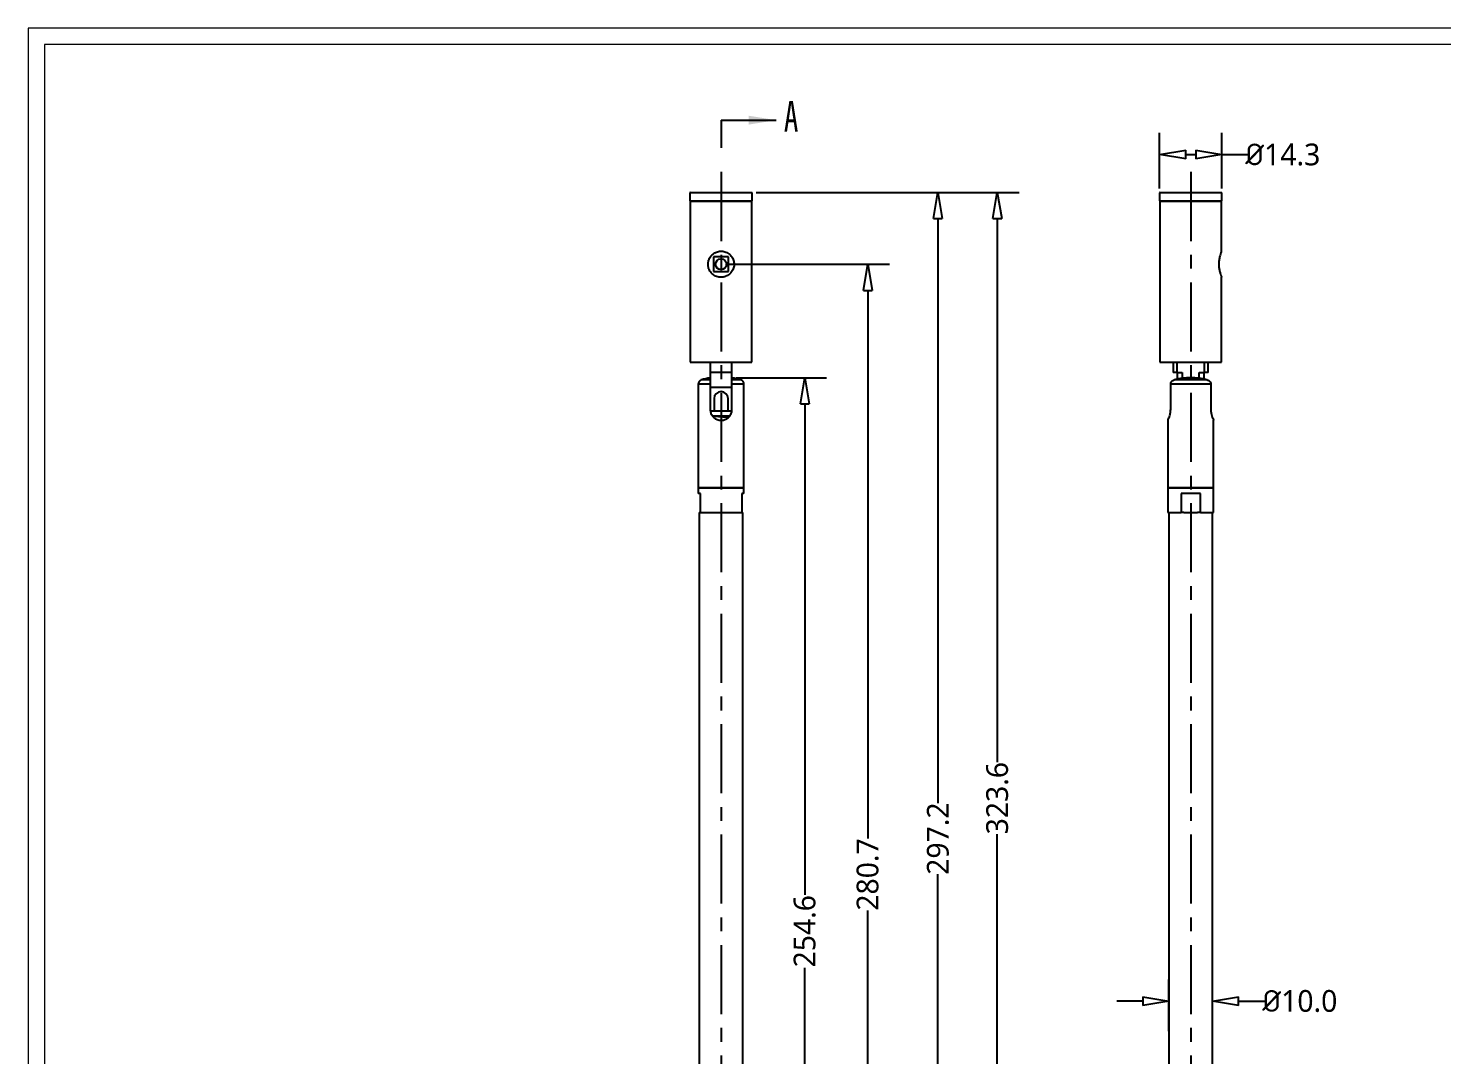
# Model space of a CAD drawing. Header units: millimetres. Extents: x 1036 to 1701, y -23 to 446.
# Drawn here: x 1036.3 to 1361.4, y 209.3 to 445.7 of the extents above; entities that cross this region are included whole.
import ezdxf

# ---------------------------------------------------------------- set-up
doc = ezdxf.new("R2010")
doc.units = ezdxf.units.MM
doc.linetypes.add('CENTER', pattern=[50.8, 31.75, -6.35, 6.35, -6.35])
doc.layers.get('0').update_dxf_attribs({"color": 8, "lineweight": 30})
doc.layers.get('Defpoints').update_dxf_attribs({"color": 6, "lineweight": 9})
for name, color, linetype, lineweight in [('CenterLine', 1, 'CENTER', 9), ('Dimension', 136, 'Continuous', 9), ('SolidLine', 7, 'Continuous', 30)]:
    doc.layers.add(name, color=color, linetype=linetype, lineweight=lineweight)
doc.styles.add('SLDTEXTSTYLE5', font='TXT', dxfattribs={"width": 0.7})
doc.styles.get("Standard").update_dxf_attribs({"font": ''})
doc.styles.get('Standard').set_extended_font_data('Microsoft YaHei Light')
doc.dimstyles.new('DENGTECx1.5', dxfattribs={"dimtxt": 5, "dimasz": 6, "dimexe": 5, "dimexo": 1, "dimgap": 0.5, "dimtad": 0, "dimdec": 1, "dimzin": 0, "dimdsep": 46, "dimtxsty": 'Standard', "dimblk": 'CLOSEDBLANK', "dimcen": 1, "dimadec": 0, "dimazin": 3, "dimtfac": 1, "dimtdec": 1, "dimtofl": 0, "dimtmove": 0, "dimatfit": 3, "dimldrblk": 'CLOSEDBLANK', "dimfxl": 1, "dimtolj": 1, "dimtzin": 0, "dimarcsym": 0})

# ---------------------------------------------------------------- blocks, each defined once
blk = doc.blocks.new('_ClosedBlank')
at = {"color": 0, "linetype": 'ByBlock', "lineweight": -2}
for p, q in [((-1, 0.167), (0, 0)), ((-1, 0.167), (-1, -0.167)), ((0, 0), (-1, -0.167))]:
    blk.add_line(p, q, dxfattribs=at)
blk = doc.blocks.new('*D20')
at = {"layer": 'Defpoints', "color": 0, "lineweight": -3}
for p in [(1198.05, 365.27), (1214.78, 365.27), (1207.55, 110.68)]:
    blk.add_point(p, dxfattribs=at)
at = {"layer": 'Dimension', "color": 0, "lineweight": -2}
for p, q in [((1199.05, 365.27), (1219.78, 365.27)), ((1214.78, 359.27), (1214.78, 246.36)), ((1214.78, 116.68), (1214.78, 229.58)), ((1208.55, 110.68), (1219.78, 110.68))]:
    blk.add_line(p, q, dxfattribs=at)
at = {"layer": 'Dimension', "color": 0, "lineweight": -2, "xscale": 6, "yscale": 6, "zscale": 6}
for p, rotation in [((1214.78, 365.27), 90), ((1214.78, 110.68), 270)]:
    blk.add_blockref('_ClosedBlank', p, dxfattribs=dict(at, rotation=rotation))
at = {"layer": 'Dimension', "color": 0, "lineweight": -3, "insert": (1214.78, 237.97), "char_height": 5, "attachment_point": 5, "rotation": 90}
blk.add_mtext('\\A1;254.6', dxfattribs=at)
blk = doc.blocks.new('*D21')
at = {"layer": 'Defpoints', "color": 0, "lineweight": -3}
for p in [(1202.6, 407.88), (1207.55, 110.68), (1245.41, 110.68)]:
    blk.add_point(p, dxfattribs=at)
at = {"layer": 'Dimension', "color": 0, "lineweight": -2}
for p, q in [((1203.6, 407.88), (1250.41, 407.88)), ((1245.41, 401.88), (1245.41, 267.44)), ((1245.41, 116.68), (1245.41, 251.11)), ((1208.55, 110.68), (1250.41, 110.68))]:
    blk.add_line(p, q, dxfattribs=at)
at = {"layer": 'Dimension', "color": 0, "lineweight": -2, "xscale": 6, "yscale": 6, "zscale": 6}
for p, rotation in [((1245.41, 407.88), 90), ((1245.41, 110.68), 270)]:
    blk.add_blockref('_ClosedBlank', p, dxfattribs=dict(at, rotation=rotation))
at = {"layer": 'Dimension', "color": 0, "lineweight": -3, "insert": (1245.41, 259.28), "char_height": 5, "attachment_point": 5, "rotation": 90}
blk.add_mtext('\\A1;297.2', dxfattribs=at)
blk = doc.blocks.new('*D22')
at = {"layer": 'Defpoints', "color": 0, "lineweight": -3}
for p in [(1195.55, 391.38), (1207.55, 110.68), (1229.26, 110.68)]:
    blk.add_point(p, dxfattribs=at)
at = {"layer": 'Dimension', "color": 0, "lineweight": -2}
for p, q in [((1196.55, 391.38), (1234.26, 391.38)), ((1229.26, 385.38), (1229.26, 259.33)), ((1229.26, 116.68), (1229.26, 242.73)), ((1208.55, 110.68), (1234.26, 110.68))]:
    blk.add_line(p, q, dxfattribs=at)
at = {"layer": 'Dimension', "color": 0, "lineweight": -2, "xscale": 6, "yscale": 6, "zscale": 6}
for p, rotation in [((1229.26, 391.38), 90), ((1229.26, 110.68), 270)]:
    blk.add_blockref('_ClosedBlank', p, dxfattribs=dict(at, rotation=rotation))
at = {"layer": 'Dimension', "color": 0, "lineweight": -3, "insert": (1229.26, 251.03), "char_height": 5, "attachment_point": 5, "rotation": 90}
blk.add_mtext('\\A1;280.7', dxfattribs=at)
blk = doc.blocks.new('*D24')
at = {"layer": 'Defpoints', "color": 0, "lineweight": -3}
for p in [(1308.51, 221.9), (1298.51, 214.03), (1308.51, 214.03)]:
    blk.add_point(p, dxfattribs=at)
at = {"layer": 'Dimension', "color": 0, "lineweight": -2}
for p, q in [((1298.51, 215.03), (1298.51, 226.9)), ((1308.51, 215.03), (1308.51, 226.9)), ((1292.51, 221.9), (1286.51, 221.9)), ((1314.51, 221.9), (1320.51, 221.9))]:
    blk.add_line(p, q, dxfattribs=at)
at = {"layer": 'Dimension', "color": 0, "lineweight": -2, "xscale": 6, "yscale": 6, "zscale": 6}
blk.add_blockref('_ClosedBlank', (1298.51, 221.9), dxfattribs=at)
at = {"layer": 'Dimension', "color": 0, "lineweight": -2, "xscale": 6, "yscale": 6, "zscale": 6, "rotation": 180}
blk.add_blockref('_ClosedBlank', (1308.51, 221.9), dxfattribs=at)
at = {"layer": 'Dimension', "color": 0, "lineweight": -3, "insert": (1328.59, 221.9), "char_height": 5, "attachment_point": 5}
blk.add_mtext('\\A1;{\\fISOCPEUR|b0|i0|c134|p34;%%C}10.0', dxfattribs=at)
blk = doc.blocks.new('*D25')
at = {"layer": 'Defpoints', "color": 0, "lineweight": -3}
for p in [(1202.6, 407.88), (1259.05, 407.88), (1200.44, 84.28)]:
    blk.add_point(p, dxfattribs=at)
at = {"layer": 'Dimension', "color": 0, "lineweight": -2}
for p, q in [((1203.6, 407.88), (1264.05, 407.88)), ((1259.05, 401.88), (1259.05, 276.88)), ((1259.05, 90.28), (1259.05, 260.28)), ((1201.44, 84.28), (1264.05, 84.28))]:
    blk.add_line(p, q, dxfattribs=at)
at = {"layer": 'Dimension', "color": 0, "lineweight": -2, "xscale": 6, "yscale": 6, "zscale": 6}
for p, rotation in [((1259.05, 407.88), 90), ((1259.05, 84.28), 270)]:
    blk.add_blockref('_ClosedBlank', p, dxfattribs=dict(at, rotation=rotation))
at = {"layer": 'Dimension', "color": 0, "lineweight": -3, "insert": (1259.05, 268.58), "char_height": 5, "attachment_point": 5, "rotation": 90}
blk.add_mtext('\\A1;323.6', dxfattribs=at)
blk = doc.blocks.new('*D28')
at = {"layer": 'Defpoints', "color": 0, "lineweight": -3}
for p in [(1310.66, 416.59), (1296.36, 407.78), (1310.66, 407.78)]:
    blk.add_point(p, dxfattribs=at)
at = {"layer": 'Dimension', "color": 0, "lineweight": -2}
for p, q in [((1296.36, 408.78), (1296.36, 421.59)), ((1310.66, 408.78), (1310.66, 421.59)), ((1302.36, 416.59), (1304.66, 416.59)), ((1310.66, 416.59), (1316.66, 416.59))]:
    blk.add_line(p, q, dxfattribs=at)
at = {"layer": 'Dimension', "color": 0, "lineweight": -2, "xscale": 6, "yscale": 6, "zscale": 6, "rotation": 180}
blk.add_blockref('_ClosedBlank', (1296.36, 416.59), dxfattribs=at)
at = {"layer": 'Dimension', "color": 0, "lineweight": -2, "xscale": 6, "yscale": 6, "zscale": 6}
blk.add_blockref('_ClosedBlank', (1310.66, 416.59), dxfattribs=at)
at = {"layer": 'Dimension', "color": 0, "lineweight": -3, "insert": (1324.67, 416.59), "char_height": 5, "attachment_point": 5}
blk.add_mtext('\\A1;{\\fISOCPEUR|b0|i0|c134|p34;%%C}14.3', dxfattribs=at)

msp = doc.modelspace()

# ---------------------------------------------------------------- linework, layer by layer
at = {"layer": 'CenterLine', "lineweight": -3, "ltscale": 0.5}
for p, q in [((1195.55, 412.6), (1195.55, 80.31)), ((1303.54, 412.6), (1303.54, 80.31))]:
    msp.add_line(p, q, dxfattribs=at)
at = {"layer": 'Defpoints'}
for points in [[(1700.81, -23.09), (1700.81, 445.65), (1036.31, 445.65), (1036.31, -23.09)], [(1697.06, -19.34), (1697.06, 441.9), (1040.06, 441.9), (1040.06, -19.34)]]:
    msp.add_lwpolyline(points, close=True, dxfattribs=at)
at = {"layer": 'Dimension', "lineweight": -3}
for q in [(1195.55, 418.17), (1208.25, 424.52)]:
    msp.add_line((1195.55, 424.52), q, dxfattribs=at)
msp.add_solid([(1208.25, 424.52), (1201.9, 425.54), (1201.9, 423.5)], dxfattribs=at)
at = {"layer": 'SolidLine', "color": 7, "linetype": 'Continuous', "lineweight": 25}
for p, q in [((1188.5, 407.88), (1188.4, 407.78)), ((1188.4, 407.78), (1188.4, 405.98)), ((1202.7, 407.78), (1188.4, 407.78)), ((1188.5, 407.88), (1202.6, 407.88)), ((1202.7, 407.78), (1202.6, 407.88)), ((1202.7, 405.98), (1202.7, 407.78)), ((1296.46, 407.88), (1296.36, 407.78)), ((1296.36, 407.78), (1296.36, 405.98)), ((1310.66, 407.78), (1296.36, 407.78)), ((1296.46, 407.88), (1310.56, 407.88)), ((1310.66, 407.78), (1310.56, 407.88)), ((1310.66, 405.98), (1310.66, 407.78)), ((1188.4, 405.98), (1188.5, 405.88)), ((1188.4, 405.98), (1202.7, 405.98)), ((1188.45, 405.88), (1188.45, 368.88)), ((1188.45, 405.88), (1195.55, 405.88)), ((1195.55, 405.88), (1202.65, 405.88)), ((1202.6, 405.88), (1202.7, 405.98)), ((1202.65, 368.88), (1202.65, 405.88)), ((1296.36, 405.98), (1296.46, 405.88)), ((1296.36, 405.98), (1310.66, 405.98)), ((1296.41, 405.88), (1296.41, 368.88)), ((1296.41, 405.88), (1310.61, 405.88)), ((1310.56, 405.88), (1310.66, 405.98)), ((1310.61, 394.34), (1310.61, 405.88)), ((1197.25, 393.08), (1193.85, 393.08)), ((1193.85, 393.08), (1193.85, 389.68)), ((1197.25, 389.68), (1197.25, 393.08)), ((1193.85, 389.68), (1197.25, 389.68)), ((1310.61, 368.88), (1310.61, 388.41)), ((1188.45, 368.88), (1195.55, 368.88)), ((1193.15, 366.48), (1193.15, 368.88)), ((1195.55, 368.88), (1202.65, 368.88)), ((1197.95, 368.88), (1197.95, 366.48)), ((1296.41, 368.88), (1310.61, 368.88)), ((1299.51, 368.88), (1299.51, 366.48)), ((1300.31, 368.88), (1300.31, 366.48)), ((1306.71, 366.48), (1306.71, 368.88)), ((1307.51, 366.48), (1307.51, 368.88)), ((1193.05, 365.27), (1193.05, 364.77)), ((1197.95, 366.48), (1193.15, 366.48)), ((1193.15, 363.01), (1193.15, 366.48)), ((1197.95, 366.48), (1197.95, 363.01)), ((1198.05, 364.77), (1198.05, 365.27)), ((1300.31, 366.48), (1299.51, 366.48)), ((1307.32, 364.77), (1299.71, 364.77)), ((1300.31, 366.48), (1301.55, 366.48)), ((1300.41, 366.48), (1300.41, 364.94)), ((1301.55, 366.48), (1301.55, 365.14)), ((1305.48, 366.48), (1306.71, 366.48)), ((1305.48, 365.14), (1305.48, 366.48)), ((1306.61, 364.94), (1306.61, 366.48)), ((1307.51, 366.48), (1306.71, 366.48)), ((1190.3, 363.82), (1190.3, 339.98)), ((1193.05, 363.82), (1193.05, 357.98)), ((1193.15, 363.01), (1193.05, 363.01)), ((1197.95, 363.01), (1193.15, 363.01)), ((1198.05, 363.01), (1197.95, 363.01)), ((1198.05, 357.98), (1198.05, 363.82)), ((1200.8, 339.98), (1200.8, 363.82)), ((1298.9, 357.98), (1298.9, 363.82)), ((1308.13, 363.82), (1298.9, 363.82)), ((1308.13, 363.82), (1308.13, 357.98)), ((1193.08, 357.68), (1198.06, 357.68)), ((1193.95, 360.48), (1193.95, 357.68)), ((1197.15, 357.68), (1197.15, 360.48)), ((1193.52, 356.48), (1197.54, 356.48)), ((1298.26, 355.5), (1298.26, 339.98)), ((1308.76, 339.98), (1308.76, 355.5)), ((1200.8, 339.98), (1190.3, 339.98)), ((1190.3, 339.88), (1190.3, 338.68)), ((1200.8, 339.88), (1190.3, 339.88)), ((1190.8, 338.68), (1190.3, 338.68)), ((1190.8, 334.28), (1190.8, 338.68)), ((1191.55, 339.98), (1191.55, 339.88)), ((1199.55, 339.88), (1199.55, 339.98)), ((1200.8, 338.68), (1200.3, 338.68)), ((1200.3, 338.68), (1200.3, 334.28)), ((1200.8, 338.68), (1200.8, 339.88)), ((1308.76, 339.98), (1298.26, 339.98)), ((1298.26, 339.88), (1298.26, 334.28)), ((1308.76, 339.88), (1298.26, 339.88)), ((1299.51, 339.98), (1299.51, 339.88)), ((1305.75, 338.68), (1301.28, 338.68)), ((1301.28, 338.68), (1301.28, 334.28)), ((1305.75, 334.28), (1305.75, 338.68)), ((1307.51, 339.88), (1307.51, 339.98)), ((1308.76, 334.28), (1308.76, 339.88)), ((1190.55, 334.28), (1190.8, 334.28)), ((1190.8, 334.28), (1200.3, 334.28)), ((1200.3, 334.28), (1200.55, 334.28)), ((1298.26, 334.28), (1301.28, 334.28)), ((1301.95, 334.28), (1301.28, 334.28)), ((1301.95, 334.28), (1305.08, 334.28)), ((1305.75, 334.28), (1305.08, 334.28)), ((1305.75, 334.28), (1308.76, 334.28))]:
    msp.add_line(p, q, dxfattribs=at)
at = {"layer": 'SolidLine', "color": 8, "linetype": 'Continuous', "lineweight": 25}
for p, q in [((1193.05, 364.77), (1190.99, 364.77)), ((1200.1, 364.77), (1198.05, 364.77)), ((1193.05, 363.82), (1190.3, 363.82)), ((1200.8, 363.82), (1198.05, 363.82))]:
    msp.add_line(p, q, dxfattribs=at)
at = {"layer": 'SolidLine', "color": 0, "linetype": 'Continuous', "lineweight": 25}
for p, q in [((1190.55, 334.28), (1190.55, 114.63)), ((1200.55, 114.28), (1200.55, 334.28)), ((1298.51, 334.28), (1298.51, 114.38)), ((1308.51, 114.28), (1308.51, 334.28))]:
    msp.add_line(p, q, dxfattribs=at)
at = {"layer": 'SolidLine', "color": 7, "linetype": 'Continuous', "lineweight": 25, "flags": 128}
for points in [[(1196.75, 356.48), (1196.79, 356.25), (1196.81, 356.17)], [(1197.26, 356.13), (1197.29, 356.25), (1197.3, 356.48)]]:
    msp.add_lwpolyline(points, dxfattribs=at)
at = {"layer": 'SolidLine', "color": 7, "linetype": 'Continuous', "lineweight": 25}
msp.add_circle((1195.55, 391.38), 1.25, dxfattribs=at)
for centre, radius, start, end in [((1191.3, 363.82), 1, 107.6722, 180), ((1195.55, 350.48), 15, 99.5941, 107.6722), ((1195.55, 350.48), 15, 72.3278, 80.4059), ((1199.8, 363.82), 1, 0, 72.3278), ((1303.51, 350.48), 14.79, 75.0885, 104.9115), ((1195.55, 360.48), 1.6, 0, 180)]:
    msp.add_arc(centre, radius, start, end, dxfattribs=at)
for points, knots in [([(1192.55, 391.38), (1192.58, 391.06), (1192.64, 390.42), (1193.1, 389.56), (1193.81, 388.86), (1194.74, 388.43), (1195.76, 388.33), (1196.7, 388.56), (1197.53, 389.06), (1198.18, 389.82), (1198.55, 390.77), (1198.57, 391.78), (1198.29, 392.7), (1197.75, 393.49), (1196.94, 394.1), (1195.96, 394.41), (1194.96, 394.37), (1194.06, 394.04), (1193.29, 393.43), (1192.74, 392.59), (1192.56, 391.84), (1192.55, 391.44), (1192.55, 391.38)], [0, 0, 0, 0, 0.050348, 0.10058, 0.15373, 0.209218, 0.261721, 0.310962, 0.360985, 0.414626, 0.470071, 0.521819, 0.570156, 0.620597, 0.675268, 0.730093, 0.780992, 0.830025, 0.881307, 0.936193, 0.990761, 1, 1, 1, 1]), ([(1310.6, 394.34), (1310.6, 394.34), (1310.6, 394.35), (1310.47, 394.03), (1310.26, 393.44), (1310.04, 392.58), (1309.95, 391.84), (1309.95, 391.44), (1309.95, 391.38)], [0, 0, 0, 0, 0.123933, 0.320071, 0.52521, 0.744761, 0.963043, 1, 1, 1, 1]), ([(1309.95, 391.38), (1309.96, 391.06), (1309.99, 390.42), (1310.19, 389.55), (1310.41, 388.87), (1310.59, 388.43), (1310.6, 388.41), (1310.6, 388.41)], [0, 0, 0, 0, 0.201477, 0.402491, 0.615177, 0.837226, 1, 1, 1, 1]), ([(1193.05, 364.77), (1193.05, 364.75), (1193.05, 364.69), (1193.05, 364.51), (1193.05, 364.21), (1193.05, 363.96), (1193.05, 363.83), (1193.05, 363.82)], [0, 0, 0, 0, 0.153858, 0.433364, 0.714232, 0.960527, 1, 1, 1, 1]), ([(1198.05, 363.82), (1198.05, 363.83), (1198.05, 363.94), (1198.05, 364.15), (1198.05, 364.41), (1198.05, 364.63), (1198.05, 364.73), (1198.05, 364.77), (1198.05, 364.77)], [0, 0, 0, 0, 0.023765, 0.245834, 0.468669, 0.706031, 0.97057, 1, 1, 1, 1]), ([(1298.9, 363.82), (1298.9, 363.84), (1298.9, 363.95), (1298.95, 364.17), (1299.12, 364.43), (1299.38, 364.66), (1299.6, 364.73), (1299.71, 364.77)], [0, 0, 0, 0, 0.049465, 0.245897, 0.492891, 0.739062, 1, 1, 1, 1]), ([(1307.32, 364.77), (1307.39, 364.75), (1307.57, 364.69), (1307.84, 364.51), (1308.06, 364.21), (1308.13, 363.96), (1308.13, 363.83), (1308.13, 363.82)], [0, 0, 0, 0, 0.153858, 0.433364, 0.714232, 0.960527, 1, 1, 1, 1]), ([(1193.05, 357.98), (1193.07, 357.71), (1193.12, 357.19), (1193.5, 356.48), (1194.08, 355.9), (1194.85, 355.53), (1195.69, 355.44), (1196.47, 355.61), (1197.16, 356.01), (1197.7, 356.62), (1198.01, 357.32), (1198.04, 357.8), (1198.05, 357.98)], [0, 0, 0, 0, 0.098816, 0.197337, 0.303203, 0.415283, 0.519945, 0.616385, 0.714308, 0.820857, 0.932971, 1, 1, 1, 1]), ([(1298.27, 355.5), (1298.27, 355.49), (1298.25, 355.45), (1298.34, 355.63), (1298.5, 356), (1298.72, 356.62), (1298.87, 357.32), (1298.89, 357.8), (1298.9, 357.98)], [0, 0, 0, 0, 0.040448, 0.233216, 0.428948, 0.641923, 0.86602, 1, 1, 1, 1]), ([(1308.13, 357.98), (1308.14, 357.71), (1308.17, 357.19), (1308.36, 356.48), (1308.57, 355.9), (1308.74, 355.53), (1308.75, 355.51), (1308.75, 355.5)], [0, 0, 0, 0, 0.197747, 0.394904, 0.606759, 0.831048, 1, 1, 1, 1]), ([(1197.21, 356.14), (1197.03, 356.16), (1196.6, 356.2), (1195.86, 356.26), (1195.05, 356.32), (1194.3, 356.38), (1193.8, 356.43), (1193.61, 356.45), (1193.59, 356.45)], [0, 0, 0, 0, 0.158167, 0.371083, 0.578269, 0.780516, 0.97727, 1, 1, 1, 1])]:
    msp.add_open_spline(points, degree=3, knots=knots, dxfattribs=at)

# ---------------------------------------------------------------- texts
at = {"layer": 'Dimension', "lineweight": -3, "insert": (1209.99, 428.9), "char_height": 7, "attachment_point": 1, "style": 'SLDTEXTSTYLE5'}
msp.add_mtext('A', dxfattribs=at)

# ---------------------------------------------------------------- dimensions: what is measured, and where the dimension line sits
at = {"layer": 'Dimension', "lineweight": -3}
for base, p1, p2, picture, middle in [((1310.66, 416.59), (1296.36, 407.78), (1310.66, 407.78), '*D28', (1324.67, 416.59)), ((1308.51, 221.9), (1298.51, 214.03), (1308.51, 214.03), '*D24', (1328.59, 221.9))]:
    dim = msp.add_linear_dim(base=base, p1=p1, p2=p2, text='{\\fISOCPEUR|b0|i0|c134|p34;%%C}<>', dimstyle='DENGTECx1.5', dxfattribs=at)
    dim.commit()
    dim.dimension.update_dxf_attribs({"geometry": picture, "text_midpoint": middle})
for base, p1, p2, picture, middle in [((1259.05, 407.88), (1200.44, 84.28), (1202.6, 407.88), '*D25', (1259.05, 268.58)), ((1245.41, 110.68), (1202.6, 407.88), (1207.55, 110.68), '*D21', (1245.41, 259.28)), ((1214.78, 365.27), (1207.55, 110.68), (1198.05, 365.27), '*D20', (1214.78, 237.97))]:
    dim = msp.add_linear_dim(base=base, p1=p1, p2=p2, angle=90, dimstyle='DENGTECx1.5', dxfattribs=at)
    dim.commit()
    dim.dimension.update_dxf_attribs({"geometry": picture, "text_midpoint": middle, "dimtype": 160})
dim = msp.add_linear_dim(base=(1229.26, 110.68), p1=(1195.55, 391.38), p2=(1207.55, 110.68), angle=90, dimstyle='DENGTECx1.5', dxfattribs=at)
dim.commit()
dim.dimension.update_dxf_attribs({"geometry": '*D22', "text_midpoint": (1229.26, 251.03)})

doc.saveas('drawing.dxf')
